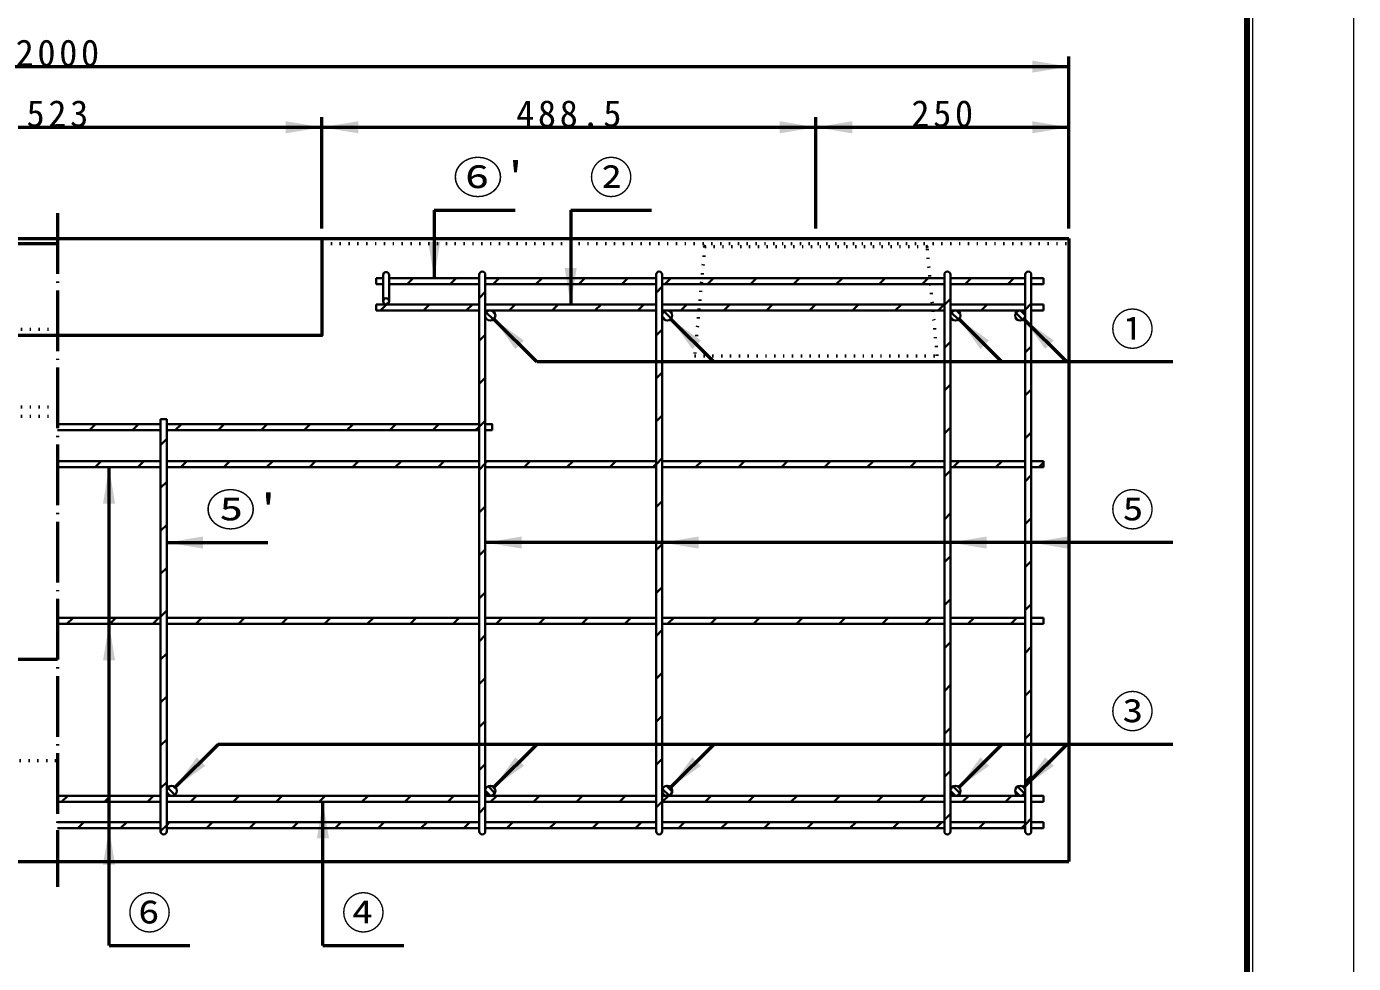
# Model space of a CAD drawing. Units: millimetres, scale not verified. Extents: x -2102 to 2102, y -1485 to 1485.
# Drawn here: x 790 to 2102, y -648 to 278 of the extents above; entities that cross this region are included whole.
import ezdxf
from ezdxf.enums import TextEntityAlignment as Align

# ---------------------------------------------------------------- set-up
doc = ezdxf.new("R2010")
doc.units = ezdxf.units.MM
doc.header["$LTSCALE"] = 5
doc.linetypes.add('DOTTED', pattern=[1.75, 0.25, -1.5])
doc.linetypes.add('LONG_DASHED_DOTTED', pattern=[15.25, 12, -1.5, 0.25, -1.5])
doc.layers.add('0-0_V-nasSTD', color=7, linetype='Continuous', lineweight=35)
doc.layers.add('0-1_0', color=7, linetype='Continuous', lineweight=50)
doc.styles.add('ＭＳ ゴシック', font='')
doc.styles.get('ＭＳ ゴシック').set_extended_font_data('MS Gothic')

msp = doc.modelspace()

# ---------------------------------------------------------------- linework, layer by layer
at = {"layer": '0-0_V-nasSTD', "linetype": 'LONG_DASHED_DOTTED', "lineweight": 50}
msp.add_line((820.932, 93.283), (820.932, -572.717), dxfattribs=at)
at = {"layer": '0-0_V-nasSTD', "lineweight": 50}
for p, q in [((1193.432, 96.283), (1193.432, 29.236)), ((1328.432, 96.283), (1328.432, 3.236)), ((1820.932, 68.283), (1820.932, -547.717)), ((559.432, 63.283), (820.932, 63.283)), ((1294.894, -53.726), (1252.468, -11.3)), ((1469.894, -53.726), (1427.468, -11.3)), ((1754.894, -53.726), (1712.468, -11.3)), ((1818.894, -53.726), (1776.468, -11.3)), ((1923.932, -53.726), (1294.894, -53.726)), ((871.932, -630.764), (871.932, -157.764)), ((928.932, -232.264), (1028.932, -232.264)), ((1923.932, -232.264), (1243.932, -232.264)), ((-59.068, -347.717), (820.932, -347.717)), ((979.894, -431.802), (937.468, -474.229)), ((1923.932, -431.802), (979.894, -431.802)), ((1294.894, -431.802), (1252.468, -474.229)), ((1469.894, -431.802), (1427.468, -474.229)), ((1754.894, -431.802), (1712.468, -474.229)), ((1818.894, -431.802), (1776.468, -474.229)), ((1083.432, -630.764), (1083.432, -488.764)), ((-179.068, -547.717), (1820.932, -547.717))]:
    msp.add_line(p, q, dxfattribs=at)
at = {"layer": '0-0_V-nasSTD', "linetype": 'DOTTED', "lineweight": 50}
for p, q in [((1082.432, 63.283), (1820.932, 63.283)), ((1460.932, 60.283), (1450.932, -47.717)), ((1460.932, 60.283), (1457.932, 63.283)), ((1690.932, -47.717), (1680.932, 60.283)), ((820.932, -21.717), (565.432, -21.717)), ((1450.932, -47.717), (1690.932, -47.717)), ((820.932, -98.436), (572.619, -98.436)), ((820.932, -107.717), (-179.068, -107.717)), ((-179.068, -447.717), (820.932, -447.717))]:
    msp.add_line(p, q, dxfattribs=at)
at = {"layer": '0-0_V-nasSTD'}
for p, q in [((1135.932, 29.236), (1135.932, 23.236)), ((1142.932, 29.236), (1135.932, 29.236)), ((1142.932, 6.236), (1142.932, 32.19)), ((1148.932, 6.236), (1148.932, 32.19)), ((1148.932, 29.236), (1237.932, 29.236)), ((1166.818, 23.236), (1172.818, 29.236)), ((1209.244, 23.236), (1215.244, 29.236)), ((1237.932, 32.588), (1237.932, -517.812)), ((1243.932, 32.588), (1243.932, -517.812)), ((1243.932, 29.236), (1412.932, 29.236)), ((1251.67, 23.236), (1257.67, 29.236)), ((1294.097, 23.236), (1300.097, 29.236)), ((1336.523, 23.236), (1342.523, 29.236)), ((1378.95, 23.236), (1384.95, 29.236)), ((1412.932, 32.588), (1412.932, -517.812)), ((1418.932, 32.588), (1418.932, -517.812)), ((1418.932, 29.236), (1697.932, 29.236)), ((1427.376, 29.236), (1421.376, 23.236)), ((1469.802, 29.236), (1463.802, 23.236)), ((1512.229, 29.236), (1506.229, 23.236)), ((1554.655, 29.236), (1548.655, 23.236)), ((1591.082, 23.236), (1597.082, 29.236)), ((1633.508, 23.236), (1639.508, 29.236)), ((1675.934, 23.236), (1681.934, 29.236)), ((1697.932, 32.588), (1697.932, -517.812)), ((1703.932, 32.588), (1703.932, -517.812)), ((1703.932, 29.236), (1777.932, 29.236)), ((1718.361, 23.236), (1724.361, 29.236)), ((1760.787, 23.236), (1766.787, 29.236)), ((1777.932, 32.588), (1777.932, -517.812)), ((1783.932, 32.588), (1783.932, -517.812)), ((1783.932, 29.236), (1795.932, 29.236)), ((1795.932, 29.236), (1795.932, 23.236)), ((1135.932, 23.236), (1142.932, 23.236)), ((1148.932, 23.236), (1237.932, 23.236)), ((1243.932, 15.452), (1237.932, 9.452)), ((1243.932, 23.236), (1412.932, 23.236)), ((1418.932, 20.746), (1412.932, 14.746)), ((1418.932, 23.236), (1697.932, 23.236)), ((1703.932, 23.236), (1777.932, 23.236)), ((1783.932, 23.236), (1795.932, 23.236)), ((1237.932, 3.236), (1135.932, 3.236)), ((1135.932, 3.236), (1135.932, -2.764)), ((1146.318, 3.236), (1140.318, -2.764)), ((1148.903, 5.822), (1146.346, 3.265)), ((1182.744, -2.764), (1188.744, 3.236)), ((1225.17, -2.764), (1231.17, 3.236)), ((1243.932, 3.236), (1412.932, 3.236)), ((1267.597, -2.764), (1273.597, 3.236)), ((1310.023, -2.764), (1316.023, 3.236)), ((1352.45, -2.764), (1358.45, 3.236)), ((1394.876, -2.764), (1400.876, 3.236)), ((1418.932, 3.236), (1697.932, 3.236)), ((1437.302, -2.764), (1443.302, 3.236)), ((1485.729, 3.236), (1479.729, -2.764)), ((1528.155, 3.236), (1522.155, -2.764)), ((1564.582, -2.764), (1570.582, 3.236)), ((1607.008, -2.764), (1613.008, 3.236)), ((1649.434, -2.764), (1655.434, 3.236)), ((1691.861, -2.764), (1697.861, 3.236)), ((1703.932, 8.762), (1697.932, 2.762)), ((1703.932, 3.236), (1777.932, 3.236)), ((1734.287, -2.764), (1740.287, 3.236)), ((1783.932, 3.909), (1777.932, -2.091)), ((1783.932, 3.236), (1795.932, 3.236)), ((1795.932, 3.236), (1795.932, -2.764)), ((1135.932, -2.764), (1237.932, -2.764)), ((1243.932, -2.764), (1412.932, -2.764)), ((1244.98, -4.701), (1251.995, -11.716)), ((1250.308, -2.957), (1253.739, -6.388)), ((1418.932, -2.764), (1697.932, -2.764)), ((1419.125, -9.14), (1422.556, -12.571)), ((1420.869, -3.813), (1427.884, -10.828)), ((1703.932, -2.764), (1777.932, -2.764)), ((1704.819, -4.921), (1711.776, -11.877)), ((1709.812, -2.842), (1713.854, -6.884)), ((1768.677, -5.138), (1775.558, -12.019)), ((1773.395, -2.786), (1777.911, -7.301)), ((1776.714, -2.764), (1777.932, -1.546)), ((1783.932, -2.764), (1795.932, -2.764)), ((1418.932, -21.68), (1412.932, -27.68)), ((1243.932, -26.974), (1237.932, -32.974)), ((1703.932, -33.665), (1697.932, -39.665)), ((1783.932, -38.518), (1777.932, -44.518)), ((1418.932, -64.106), (1412.932, -70.106)), ((1243.932, -69.401), (1237.932, -75.401)), ((1703.932, -76.091), (1697.932, -82.091)), ((1783.932, -80.944), (1777.932, -86.944)), ((820.932, -115.31), (922.932, -115.31)), ((852.612, -121.31), (858.612, -115.31)), ((895.038, -121.31), (901.038, -115.31)), ((922.932, -110.31), (922.932, -517.812)), ((922.932, -110.31), (928.932, -110.31)), ((928.932, -110.31), (928.932, -517.812)), ((928.932, -115.31), (1237.932, -115.31)), ((943.465, -115.31), (937.465, -121.31)), ((979.891, -121.31), (985.891, -115.31)), ((1022.318, -121.31), (1028.318, -115.31)), ((1064.744, -121.31), (1070.744, -115.31)), ((1107.17, -121.31), (1113.17, -115.31)), ((1149.597, -121.31), (1155.597, -115.31)), ((1192.023, -121.31), (1198.023, -115.31)), ((1234.45, -121.31), (1237.932, -117.827)), ((1243.932, -111.827), (1237.932, -117.827)), ((1418.932, -106.533), (1412.932, -112.533)), ((820.932, -121.31), (922.932, -121.31)), ((928.932, -129.842), (922.932, -135.842)), ((928.932, -121.31), (1237.932, -121.31)), ((1243.932, -121.31), (1250.932, -121.31)), ((1703.932, -118.518), (1697.932, -124.518)), ((1783.932, -123.371), (1777.932, -129.371)), ((820.932, -151.764), (922.932, -151.764)), ((820.932, -152.444), (821.612, -151.764)), ((858.038, -157.764), (864.038, -151.764)), ((900.465, -157.764), (906.465, -151.764)), ((928.932, -151.764), (1237.932, -151.764)), ((942.891, -157.764), (948.891, -151.764)), ((985.318, -157.764), (991.318, -151.764)), ((1027.744, -157.764), (1033.744, -151.764)), ((1070.17, -157.764), (1076.17, -151.764)), ((1112.597, -157.764), (1118.597, -151.764)), ((1155.023, -157.764), (1161.023, -151.764)), ((1197.45, -157.764), (1203.45, -151.764)), ((1243.932, -154.254), (1237.932, -160.254)), ((1243.932, -151.764), (1412.932, -151.764)), ((1245.876, -151.764), (1243.932, -153.708)), ((1282.302, -157.764), (1288.302, -151.764)), ((1324.729, -157.764), (1330.729, -151.764)), ((1367.155, -157.764), (1373.155, -151.764)), ((1409.582, -157.764), (1412.932, -154.414)), ((1418.932, -148.959), (1412.932, -154.959)), ((1418.932, -151.764), (1697.932, -151.764)), ((1458.008, -151.764), (1452.008, -157.764)), ((1494.434, -157.764), (1500.434, -151.764)), ((1536.861, -157.764), (1542.861, -151.764)), ((1579.287, -157.764), (1585.287, -151.764)), ((1621.714, -157.764), (1627.714, -151.764)), ((1664.14, -157.764), (1670.14, -151.764)), ((1703.932, -151.764), (1777.932, -151.764)), ((1706.566, -157.764), (1712.566, -151.764)), ((1748.993, -157.764), (1754.993, -151.764)), ((1783.932, -151.764), (1795.932, -151.764)), ((1791.419, -157.764), (1795.932, -153.251)), ((1795.932, -151.764), (1795.932, -157.764)), ((820.932, -157.764), (922.932, -157.764)), ((928.932, -157.764), (1237.932, -157.764)), ((1243.932, -157.764), (1412.932, -157.764)), ((1418.932, -157.764), (1697.932, -157.764)), ((1703.932, -160.944), (1697.932, -166.944)), ((1703.932, -157.764), (1777.932, -157.764)), ((1783.932, -165.797), (1777.932, -171.797)), ((1783.932, -157.764), (1795.932, -157.764)), ((928.932, -172.269), (922.932, -178.269)), ((1243.932, -196.68), (1237.932, -202.68)), ((1418.932, -191.386), (1412.932, -197.386)), ((1703.932, -203.371), (1697.932, -209.371)), ((1783.932, -208.223), (1777.932, -214.223)), ((928.932, -214.695), (922.932, -220.695)), ((1418.932, -233.812), (1412.932, -239.812)), ((1243.932, -239.106), (1237.932, -245.106)), ((1703.932, -245.797), (1697.932, -251.797)), ((928.932, -257.122), (922.932, -263.122)), ((1783.932, -250.65), (1777.932, -256.65)), ((1243.932, -281.533), (1237.932, -287.533)), ((1418.932, -276.238), (1412.932, -282.238)), ((1703.932, -288.223), (1697.932, -294.223)), ((928.932, -299.548), (922.932, -305.548)), ((1783.932, -293.076), (1777.932, -299.076)), ((820.932, -306.764), (922.932, -306.764)), ((820.932, -312.764), (922.932, -312.764)), ((830.318, -312.764), (836.318, -306.764)), ((872.744, -312.764), (878.744, -306.764)), ((915.17, -312.764), (921.17, -306.764)), ((928.932, -306.764), (1237.932, -306.764)), ((928.932, -312.764), (1237.932, -312.764)), ((957.597, -312.764), (963.597, -306.764)), ((1000.023, -312.764), (1006.023, -306.764)), ((1042.45, -312.764), (1048.45, -306.764)), ((1084.876, -312.764), (1090.876, -306.764)), ((1127.302, -312.764), (1133.302, -306.764)), ((1169.729, -312.764), (1175.729, -306.764)), ((1212.155, -312.764), (1218.155, -306.764)), ((1243.932, -306.764), (1412.932, -306.764)), ((1243.932, -312.764), (1412.932, -312.764)), ((1260.582, -306.764), (1254.582, -312.764)), ((1297.008, -312.764), (1303.008, -306.764)), ((1339.434, -312.764), (1345.434, -306.764)), ((1381.861, -312.764), (1387.861, -306.764)), ((1418.932, -306.764), (1697.932, -306.764)), ((1418.932, -312.764), (1697.932, -312.764)), ((1424.287, -312.764), (1430.287, -306.764)), ((1466.714, -312.764), (1472.714, -306.764)), ((1509.14, -312.764), (1515.14, -306.764)), ((1551.566, -312.764), (1557.566, -306.764)), ((1593.993, -312.764), (1599.993, -306.764)), ((1636.419, -312.764), (1642.419, -306.764)), ((1678.846, -312.764), (1684.846, -306.764)), ((1703.932, -306.764), (1777.932, -306.764)), ((1703.932, -312.764), (1777.932, -312.764)), ((1721.272, -312.764), (1727.272, -306.764)), ((1763.698, -312.764), (1769.698, -306.764)), ((1783.932, -306.764), (1795.932, -306.764)), ((1783.932, -312.764), (1795.932, -312.764)), ((1795.932, -306.764), (1795.932, -312.764)), ((1243.932, -323.959), (1237.932, -329.959)), ((1418.932, -318.665), (1412.932, -324.665)), ((1703.932, -330.65), (1697.932, -336.65)), ((1783.932, -335.503), (1777.932, -341.503)), ((928.932, -341.974), (922.932, -347.974)), ((1243.932, -366.386), (1237.932, -372.386)), ((1418.932, -361.091), (1412.932, -367.091)), ((1703.932, -373.076), (1697.932, -379.076)), ((1783.932, -377.929), (1777.932, -383.929)), ((928.932, -384.401), (922.932, -390.401)), ((1412.932, -409.518), (1418.932, -403.518)), ((1243.932, -408.812), (1237.932, -414.812)), ((1703.932, -415.503), (1697.932, -421.503)), ((928.932, -426.827), (922.932, -432.827)), ((1783.932, -420.355), (1777.932, -426.355)), ((1412.932, -451.944), (1418.932, -445.944)), ((1243.932, -451.238), (1237.932, -457.238)), ((1703.932, -457.929), (1697.932, -463.929)), ((928.932, -469.254), (922.932, -475.254)), ((1783.932, -462.782), (1777.932, -468.782)), ((820.932, -482.764), (922.932, -482.764)), ((825.029, -488.764), (831.029, -482.764)), ((867.455, -488.764), (873.455, -482.764)), ((909.882, -488.764), (915.882, -482.764)), ((928.932, -482.764), (1237.932, -482.764)), ((930.03, -474.639), (937.058, -481.667)), ((935.468, -473.006), (938.69, -476.228)), ((958.308, -482.764), (952.308, -488.764)), ((1000.735, -482.764), (994.735, -488.764)), ((1043.161, -482.764), (1037.161, -488.764)), ((1079.587, -488.764), (1085.587, -482.764)), ((1122.014, -488.764), (1128.014, -482.764)), ((1164.44, -488.764), (1170.44, -482.764)), ((1206.867, -488.764), (1212.867, -482.764)), ((1243.932, -482.764), (1412.932, -482.764)), ((1243.944, -477.426), (1249.271, -482.753)), ((1246.821, -473.232), (1253.465, -479.875)), ((1249.293, -488.764), (1255.293, -482.764)), ((1291.719, -488.764), (1297.719, -482.764)), ((1334.146, -488.764), (1340.146, -482.764)), ((1376.572, -488.764), (1382.572, -482.764)), ((1418.932, -482.764), (1697.932, -482.764)), ((1418.999, -488.764), (1424.999, -482.764)), ((1419.265, -475.97), (1425.726, -482.431)), ((1423.186, -472.82), (1428.876, -478.51)), ((1461.425, -488.764), (1467.425, -482.764)), ((1503.851, -488.764), (1509.851, -482.764)), ((1546.278, -488.764), (1552.278, -482.764)), ((1588.704, -488.764), (1594.704, -482.764)), ((1631.131, -488.764), (1637.131, -482.764)), ((1673.557, -488.764), (1679.557, -482.764)), ((1703.932, -477.795), (1708.902, -482.764)), ((1703.932, -482.764), (1777.932, -482.764)), ((1706.567, -473.359), (1713.338, -480.129)), ((1715.984, -488.764), (1721.984, -482.764)), ((1758.41, -488.764), (1764.41, -482.764)), ((1767.949, -478.172), (1772.525, -482.748)), ((1770.338, -473.49), (1777.206, -480.358)), ((1783.932, -482.764), (1795.932, -482.764)), ((1795.932, -482.764), (1795.932, -488.764)), ((820.932, -488.764), (922.932, -488.764)), ((928.932, -488.764), (1237.932, -488.764)), ((1237.932, -499.665), (1243.932, -493.665)), ((1243.932, -488.764), (1412.932, -488.764)), ((1412.932, -494.371), (1418.932, -488.371)), ((1418.932, -488.764), (1697.932, -488.764)), ((1703.932, -488.764), (1777.932, -488.764)), ((1783.932, -488.764), (1795.932, -488.764)), ((820.932, -508.764), (922.932, -508.764)), ((840.95, -514.764), (846.95, -508.764)), ((883.376, -514.764), (889.376, -508.764)), ((928.932, -511.68), (922.932, -517.68)), ((928.932, -508.764), (1237.932, -508.764)), ((931.802, -508.764), (928.932, -511.635)), ((974.229, -508.764), (968.229, -514.764)), ((1016.655, -508.764), (1010.655, -514.764)), ((1053.082, -514.764), (1059.082, -508.764)), ((1095.508, -514.764), (1101.508, -508.764)), ((1137.934, -514.764), (1143.934, -508.764)), ((1180.361, -514.764), (1186.361, -508.764)), ((1222.787, -514.764), (1228.787, -508.764)), ((1243.932, -508.764), (1412.932, -508.764)), ((1265.214, -514.764), (1271.214, -508.764)), ((1307.64, -514.764), (1313.64, -508.764)), ((1350.066, -514.764), (1356.066, -508.764)), ((1392.493, -514.764), (1398.493, -508.764)), ((1418.932, -508.764), (1697.932, -508.764)), ((1434.919, -514.764), (1440.919, -508.764)), ((1477.346, -514.764), (1483.346, -508.764)), ((1519.772, -514.764), (1525.772, -508.764)), ((1562.198, -514.764), (1568.198, -508.764)), ((1604.625, -514.764), (1610.625, -508.764)), ((1647.051, -514.764), (1653.051, -508.764)), ((1689.478, -514.764), (1695.478, -508.764)), ((1703.932, -500.355), (1697.932, -506.355)), ((1703.932, -508.764), (1777.932, -508.764)), ((1731.904, -514.764), (1737.904, -508.764)), ((1774.331, -514.764), (1777.932, -511.163)), ((1783.932, -505.208), (1777.932, -511.208)), ((1783.932, -508.764), (1795.932, -508.764)), ((1795.932, -508.764), (1795.932, -514.764)), ((820.932, -514.764), (922.932, -514.764)), ((928.932, -514.764), (1237.932, -514.764)), ((1243.932, -514.764), (1412.932, -514.764)), ((1418.932, -514.764), (1697.932, -514.764)), ((1703.932, -514.764), (1777.932, -514.764)), ((1783.932, -514.764), (1795.932, -514.764))]:
    msp.add_line(p, q, dxfattribs=at)
at = {"layer": '0-0_V-nasSTD', "lineweight": 18}
for points in [[(-2102.5, -1485), (-2102.5, 1485), (2102.5, 1485), (2102.5, -1485)], [(-2002.5, -1385), (-2002.5, 1385), (2002.5, 1385), (2002.5, -1385)]]:
    msp.add_lwpolyline(points, close=True, dxfattribs=at)
at = {"layer": '0-0_V-nasSTD', "lineweight": 100}
msp.add_lwpolyline([(1997.5, -1380), (1997.5, 1380), (-1997.5, 1380)], dxfattribs=at)
at = {"layer": '0-0_V-nasSTD', "lineweight": 50}
for points in [[(-179.068, 68.283), (559.432, 68.283), (1082.432, 68.283), (1820.932, 68.283)], [(1082.432, 68.283), (1082.432, -27.717), (559.432, -27.717)]]:
    msp.add_lwpolyline(points, dxfattribs=at)
at = {"layer": '0-0_V-nasSTD', "linetype": 'DOTTED', "lineweight": 50}
msp.add_lwpolyline([(1460.932, 60.283), (1680.932, 60.283), (1683.932, 63.283)], dxfattribs=at)
at = {"layer": '0-0_V-nasSTD'}
msp.add_lwpolyline([(1243.932, -115.31), (1250.932, -115.31), (1250.932, -121.31)], dxfattribs=at)
for centre, radius in [((1145.932, 6.236), 3), ((1248.932, -7.764), 5), ((1423.932, -7.764), 5), ((1708.932, -7.764), 5), ((1772.932, -7.764), 5), ((933.932, -477.764), 5), ((1248.932, -477.764), 5), ((1423.932, -477.764), 5), ((1708.932, -477.764), 5), ((1772.932, -477.764), 5)]:
    msp.add_circle(centre, radius, dxfattribs=at)
for centre, radius, start, end in [((1145.932, 32.19), 3, 0, 180), ((1240.932, 32.588), 3, 0, 180), ((1415.932, 32.588), 3, 0, 180), ((1700.932, 32.588), 3, 0, 180), ((1780.932, 32.588), 3, 0, 180), ((1248.932, -7.764), 5, 90, 180), ((1248.932, -7.764), 5, 180, 90), ((1423.932, -7.764), 5, 180, 90), ((1423.932, -7.764), 5, 90, 180), ((1708.932, -7.764), 5, 90, 180), ((1708.932, -7.764), 5, 180, 90), ((1772.932, -7.764), 5, 90, 0), ((1772.932, -7.764), 5, 0, 90), ((933.932, -477.764), 5, 270, 180), ((933.932, -477.764), 5, 180, 270), ((1248.932, -477.764), 5, 270, 180), ((1248.932, -477.764), 5, 180, 270), ((1423.932, -477.764), 5, 282.04146, 180), ((1423.932, -477.764), 5, 180, 270), ((1423.932, -477.764), 5, 270, 282.04146), ((1708.932, -477.764), 5, 270, 180), ((1708.932, -477.764), 5, 180, 270), ((1772.932, -477.764), 5, 0, 270), ((1772.932, -477.764), 5, 270, 0), ((925.932, -517.81), 3, 180, 0), ((1240.932, -517.81), 3, 180, 0), ((1415.932, -517.81), 3, 180, 0), ((1700.932, -517.81), 3, 180, 0), ((1780.932, -517.81), 3, 180, 0)]:
    msp.add_arc(centre, radius, start, end, dxfattribs=at)
for points in [[(1784.932, 232.283), (1784.932, 244.283), (1820.932, 238.283)], [(1046.432, 172.283), (1046.432, 184.283), (1082.432, 178.283)], [(1082.432, 178.283), (1118.432, 172.283), (1118.432, 184.283)], [(1534.932, 172.283), (1534.932, 184.283), (1570.932, 178.283)], [(1570.932, 178.283), (1606.932, 172.283), (1606.932, 184.283)], [(1784.932, 172.283), (1784.932, 184.283), (1820.932, 178.283)], [(1187.432, 65.236), (1193.432, 29.236), (1199.432, 65.236)], [(1322.432, 39.236), (1328.432, 3.236), (1334.432, 39.236)], [(1252.468, -11.3), (1273.681, -40.998), (1282.166, -32.513)], [(1427.468, -11.3), (1448.681, -40.998), (1457.166, -32.513)], [(1712.468, -11.3), (1733.681, -40.998), (1742.166, -32.513)], [(1776.468, -11.3), (1797.681, -40.998), (1806.166, -32.513)], [(865.932, -193.764), (871.932, -157.764), (877.932, -193.764)], [(928.932, -232.264), (964.932, -238.264), (964.932, -226.264)], [(1243.932, -232.264), (1279.932, -238.264), (1279.932, -226.264)], [(1418.932, -232.264), (1454.932, -238.264), (1454.932, -226.264)], [(1703.932, -232.264), (1739.932, -238.264), (1739.932, -226.264)], [(1783.932, -232.264), (1819.932, -238.264), (1819.932, -226.264)], [(865.932, -348.764), (871.932, -312.764), (877.932, -348.764)], [(937.468, -474.229), (958.681, -444.53), (967.166, -453.015)], [(1252.468, -474.229), (1273.681, -444.53), (1282.166, -453.015)], [(1427.468, -474.229), (1448.681, -444.53), (1457.166, -453.015)], [(1712.468, -474.229), (1733.681, -444.53), (1742.166, -453.015)], [(1776.468, -474.229), (1797.681, -444.53), (1806.166, -453.015)], [(1077.432, -524.764), (1083.432, -488.764), (1089.432, -524.764)], [(865.932, -550.764), (871.932, -514.764), (877.932, -550.764)]]:
    msp.add_solid(points, dxfattribs=at)
at = {"layer": '0-1_0'}
for p, q in [((-179.068, 238.283), (1820.932, 238.283)), ((1820.932, 78.283), (1820.932, 248.283)), ((1082.432, 78.283), (1082.432, 188.283)), ((1570.932, 78.283), (1570.932, 188.283)), ((559.432, 178.283), (1082.432, 178.283)), ((1193.432, 96.283), (1273.432, 96.283)), ((1328.432, 96.283), (1408.432, 96.283)), ((871.932, -630.764), (951.932, -630.764)), ((1083.432, -630.764), (1163.432, -630.764))]:
    msp.add_line(p, q, dxfattribs=at)
msp.add_lwpolyline([(1082.432, 178.283), (1570.932, 178.283), (1820.932, 178.283)], dxfattribs=at)

# ---------------------------------------------------------------- texts
at = {"layer": '0-0_V-nasSTD', "style": 'ＭＳ ゴシック', "width": 1.15}
for s, p in [("⑥'", (1211.832, 103.283)), ("⑤'", (967.332, -225.264))]:
    msp.add_text(s, height=31.67, dxfattribs=at).set_placement(p, align=Align.BOTTOM_LEFT)
at = {"layer": '0-0_V-nasSTD', "style": 'ＭＳ ゴシック'}
for s, p in [('②', (1346.832, 103.283)), ('①', (1862.332, -46.726)), ('⑤', (1862.332, -225.264)), ('③', (1862.332, -424.802)), ('⑥', (890.332, -623.764)), ('④', (1101.832, -623.764))]:
    msp.add_text(s, height=31.67, dxfattribs=at).set_placement(p, align=Align.BOTTOM_LEFT)
at = {"layer": '0-0_V-nasSTD', "char_height": 26.39, "attachment_point": 7, "style": 'ＭＳ ゴシック'}
for s, insert in [('\\T1.2;2000', (779.532, 238.283)), ('\\T1.2;523', (790.332, 178.283)), ('\\T1.2;488.5', (1274.482, 178.283)), ('\\T1.2;250', (1665.332, 178.283))]:
    msp.add_mtext(s, dxfattribs=dict(at, insert=insert))

doc.saveas('drawing.dxf')
